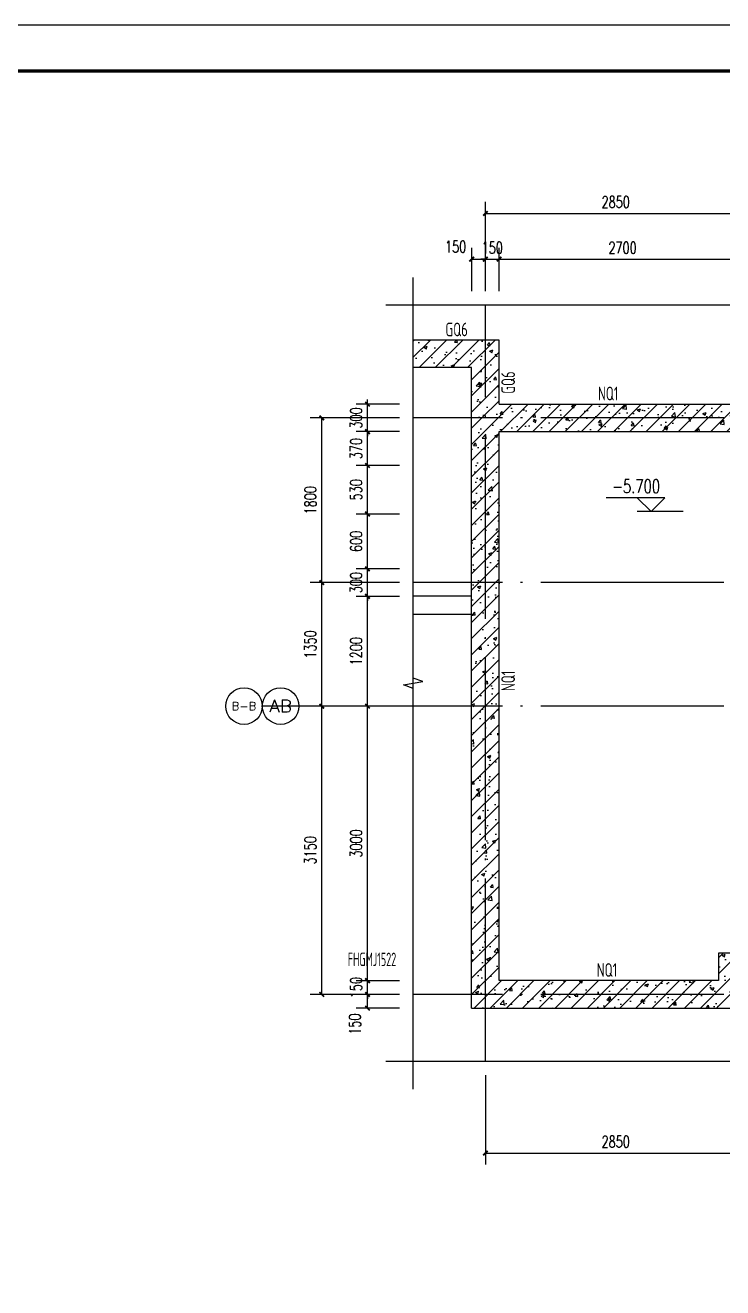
# Model space of a CAD drawing. Extents: x 37906 to 290206, y -18154 to 41246.
# Drawn here: x 97199 to 104825, y 27449 to 41246 of the extents above; entities that cross this region are included whole.
import ezdxf
from ezdxf.enums import TextEntityAlignment as Align

# ---------------------------------------------------------------- set-up
doc = ezdxf.new("R2010")
doc.units = 0
doc.header["$LTSCALE"] = 1000
doc.header["$MEASUREMENT"] = 0
doc.linetypes.add('DOTE', pattern=[2.42, 2, -0.2, 0.02, -0.2])
for name, color, linetype in [('A-COLUMN', 2, 'Continuous'), ('A-WALL', 2, 'Continuous'), ('AXIS', 3, 'Continuous'), ('AXIS_TEXT', 7, 'Continuous'), ('DIM_ELEV', 3, 'Continuous'), ('DIM_SYMB', 3, 'Continuous'), ('DOOR_FIRE_TEXT', 7, 'Continuous'), ('DOTE', 1, 'DOTE'), ('ECA_TK', 7, 'Continuous'), ('PUB_DIM', 3, 'Continuous'), ('PUB_HATCH', 8, 'Continuous'), ('PUB_TEXT', 7, 'Continuous'), ('RF-QT', 30, 'Continuous'), ('TEXT', 7, 'Continuous'), ('tk', 7, 'Continuous')]:
    doc.layers.add(name, color=color, linetype=linetype)
doc.styles.add('_TCH_AXIS', font='COMPLEX', dxfattribs={"bigfont": 'GBCBIG'})
doc.styles.add('_TCH_DIM', font='SIMPLEX', dxfattribs={"bigfont": 'GBCBIG'})
doc.styles.add('_TCH_DIM_T3', font='SIMPLEX', dxfattribs={"width": 0.705882, "bigfont": 'GBCBIG'})
doc.styles.add('_TCH_WINDOW', font='tssdeng.shx', dxfattribs={"width": 0.8, "height": 3.5, "bigfont": 'tssdchn.shx'})
doc.styles.add('COMPLEX', font='COMPLEX.shx', dxfattribs={"width": 0.65})
doc.styles.add('TSSD_Rein', font='tssdeng2.shx', dxfattribs={"width": 0.7, "bigfont": 'tssdchn.shx'})
doc.dimstyles.new('_TCH_ARCH&&50', dxfattribs={"dimtxt": 127.5, "dimasz": 50, "dimexe": 125, "dimexo": 150, "dimgap": 61.25, "dimtad": 1, "dimdec": 0, "dimrnd": 5, "dimzin": 0, "dimdsep": 46, "dimtxsty": '_TCH_DIM_T3', "dimblk": 'ARCHTICK', "dimcen": 0.09, "dimclrt": 7, "dimazin": 2, "dimtfac": 1, "dimtdec": 0, "dimtix": 1, "dimtmove": 2, "dimatfit": 3, "dimfxl": 1, "dimtolj": 1, "dimtzin": 0, "dimarcsym": 0})
pattern_1 = [(45, (-1643243.6, -8243.22), (-88.388348, 88.388348), []), (50, (-1643243.6, -8243.22), (358.63009, -31.376067), [37.5, -412.5]), (355, (-1643243.6, -8243.22), (-69.37567, 376.09607), [30, -330]), (100.4514, (-1643213.7, -8245.84), (289.25469, 344.71977), [31.870095, -350.571056]), (46.1842, (-1643243.6, -8143.22), (533.62052, -82.75951), [56.25, -618.75]), (96.6356, (-1643199.13, -8150.1), (467.33135, 487.05894), [47.80514, -525.8565]), (351.1842, (-1643243.6, -8143.2), (467.33097, 487.0593), [45, -495]), (21, (-1643193.6, -8168.22), (298.453526, -201.309445), [37.5, -412.5]), (326, (-1643193.6, -8168.22), (121.657666, 362.57502), [30, -330]), (71.4514, (-1643168.73, -8185), (420.111314, 161.26525), [31.870095, -350.571056]), (37.5, (-1643243.6, -8243.22), (6.079928, 166.446927), [0, -326, 0, -335, 0, -331.25]), (7.5, (-1643243.6, -8243.22), (131.534769, 197.205856), [0, -191, 0, -318.5, 0, -126.25]), (327.5, (-1643355.1, -8243.22), (266.911218, -11.277436), [0, -125, 0, -390, 0, -517.5]), (317.5, (-1643405.1, -8243.22), (291.593085, 50.05249), [0, -162.5, 0, -259, 0, -367.5])]

# ---------------------------------------------------------------- blocks, each defined once
blk = doc.blocks.new('10B_A1E图框')
at = {"layer": 'ECA_TK'}
blk.add_lwpolyline([(0, 0), (841, 0), (841, 594), (0, 594)], close=True, dxfattribs=at)
at = {"layer": 'ECA_TK', "const_width": 0.8}
blk.add_lwpolyline([(831, 10), (831, 584), (18, 584), (18, 10)], close=True, dxfattribs=at)
blk = doc.blocks.new('_ArchTick')
at = {"color": 0, "linetype": 'ByBlock', "const_width": 0.4}
blk.add_lwpolyline([(-0.5, -0.5), (0.5, 0.5)], dxfattribs=at)
blk = doc.blocks.new('*D1122')
at = {"layer": 'Defpoints', "color": 0}
for p in [(100941, 30655), (101441, 30655), (101441, 30505)]:
    blk.add_point(p, dxfattribs=at)
at = {"layer": 'PUB_DIM', "color": 0, "lineweight": -2}
for p, q in [((101291, 30655), (100816, 30655)), ((100941, 30505), (100941, 30655)), ((101291, 30505), (100816, 30505))]:
    blk.add_line(p, q, dxfattribs=at)
at = {"layer": 'PUB_DIM', "color": 0, "lineweight": -2, "xscale": 50, "yscale": 50, "zscale": 50}
for p, rotation in [((100941, 30655), 90), ((100941, 30505), 270)]:
    blk.add_blockref('_ArchTick', p, dxfattribs=dict(at, rotation=rotation))
at = {"layer": 'PUB_DIM', "color": 7, "insert": (100803, 30330), "char_height": 127.5, "attachment_point": 5, "rotation": 90, "style": '_TCH_DIM_T3'}
blk.add_mtext('\\A1;150', dxfattribs=at)
blk = doc.blocks.new('*D1123')
at = {"layer": 'Defpoints', "color": 0}
for p in [(100941, 30805), (101441, 30805), (101441, 30655)]:
    blk.add_point(p, dxfattribs=at)
at = {"layer": 'PUB_DIM', "color": 0, "lineweight": -2}
for p, q in [((101291, 30805), (100816, 30805)), ((100941, 30805), (100941, 30855)), ((100941, 30655), (100941, 30805)), ((101291, 30655), (100816, 30655)), ((100941, 30655), (100941, 30605))]:
    blk.add_line(p, q, dxfattribs=at)
at = {"layer": 'PUB_DIM', "color": 0, "lineweight": -2, "xscale": 50, "yscale": 50, "zscale": 50}
for p, rotation in [((100941, 30805), 270), ((100941, 30655), 90)]:
    blk.add_blockref('_ArchTick', p, dxfattribs=dict(at, rotation=rotation))
at = {"layer": 'PUB_DIM', "color": 7, "insert": (100816, 30730), "char_height": 127.5, "attachment_point": 5, "rotation": 90, "style": '_TCH_DIM_T3'}
blk.add_mtext('\\A1;150', dxfattribs=at)
blk = doc.blocks.new('*D1124')
at = {"layer": 'Defpoints', "color": 0}
for p in [(100941, 33805), (101441, 33805), (101441, 30805)]:
    blk.add_point(p, dxfattribs=at)
at = {"layer": 'PUB_DIM', "color": 0, "lineweight": -2}
for p, q in [((101291, 33805), (100816, 33805)), ((100941, 30805), (100941, 33805)), ((101291, 30805), (100816, 30805))]:
    blk.add_line(p, q, dxfattribs=at)
at = {"layer": 'PUB_DIM', "color": 0, "lineweight": -2, "xscale": 50, "yscale": 50, "zscale": 50}
for p, rotation in [((100941, 33805), 90), ((100941, 30805), 270)]:
    blk.add_blockref('_ArchTick', p, dxfattribs=dict(at, rotation=rotation))
at = {"layer": 'PUB_DIM', "color": 7, "insert": (100816, 32305), "char_height": 127.5, "attachment_point": 5, "rotation": 90, "style": '_TCH_DIM_T3'}
blk.add_mtext('\\A1;3000', dxfattribs=at)
blk = doc.blocks.new('*D1125')
at = {"layer": 'Defpoints', "color": 0}
for p in [(100941, 35005), (101441, 35005), (101441, 33805)]:
    blk.add_point(p, dxfattribs=at)
at = {"layer": 'PUB_DIM', "color": 0, "lineweight": -2}
for p, q in [((101291, 35005), (100816, 35005)), ((100941, 33805), (100941, 35005)), ((101291, 33805), (100816, 33805))]:
    blk.add_line(p, q, dxfattribs=at)
at = {"layer": 'PUB_DIM', "color": 0, "lineweight": -2, "xscale": 50, "yscale": 50, "zscale": 50}
for p, rotation in [((100941, 35005), 90), ((100941, 33805), 270)]:
    blk.add_blockref('_ArchTick', p, dxfattribs=dict(at, rotation=rotation))
at = {"layer": 'PUB_DIM', "color": 7, "insert": (100816, 34405), "char_height": 127.5, "attachment_point": 5, "rotation": 90, "style": '_TCH_DIM_T3'}
blk.add_mtext('\\A1;1200', dxfattribs=at)
blk = doc.blocks.new('*D1126')
at = {"layer": 'Defpoints', "color": 0}
for p in [(100941, 35305), (101441, 35305), (101441, 35005)]:
    blk.add_point(p, dxfattribs=at)
at = {"layer": 'PUB_DIM', "color": 0, "lineweight": -2}
for p, q in [((100941, 35305), (100941, 35355)), ((101291, 35305), (100816, 35305)), ((100941, 35005), (100941, 35305)), ((101291, 35005), (100816, 35005)), ((100941, 35005), (100941, 34955))]:
    blk.add_line(p, q, dxfattribs=at)
at = {"layer": 'PUB_DIM', "color": 0, "lineweight": -2, "xscale": 50, "yscale": 50, "zscale": 50}
for p, rotation in [((100941, 35305), 270), ((100941, 35005), 90)]:
    blk.add_blockref('_ArchTick', p, dxfattribs=dict(at, rotation=rotation))
at = {"layer": 'PUB_DIM', "color": 7, "insert": (100816, 35155), "char_height": 127.5, "attachment_point": 5, "rotation": 90, "style": '_TCH_DIM_T3'}
blk.add_mtext('\\A1;300', dxfattribs=at)
blk = doc.blocks.new('*D1127')
at = {"layer": 'Defpoints', "color": 0}
for p in [(100941, 35905), (101441, 35905), (101441, 35305)]:
    blk.add_point(p, dxfattribs=at)
at = {"layer": 'PUB_DIM', "color": 0, "lineweight": -2}
for p, q in [((101291, 35905), (100816, 35905)), ((100941, 35305), (100941, 35905)), ((101291, 35305), (100816, 35305))]:
    blk.add_line(p, q, dxfattribs=at)
at = {"layer": 'PUB_DIM', "color": 0, "lineweight": -2, "xscale": 50, "yscale": 50, "zscale": 50}
for p, rotation in [((100941, 35905), 90), ((100941, 35305), 270)]:
    blk.add_blockref('_ArchTick', p, dxfattribs=dict(at, rotation=rotation))
at = {"layer": 'PUB_DIM', "color": 7, "insert": (100816, 35605), "char_height": 127.5, "attachment_point": 5, "rotation": 90, "style": '_TCH_DIM_T3'}
blk.add_mtext('\\A1;600', dxfattribs=at)
blk = doc.blocks.new('*D1128')
at = {"layer": 'Defpoints', "color": 0}
for p in [(100941, 36435), (101441, 36435), (101441, 35905)]:
    blk.add_point(p, dxfattribs=at)
at = {"layer": 'PUB_DIM', "color": 0, "lineweight": -2}
for p, q in [((101291, 36435), (100816, 36435)), ((100941, 35905), (100941, 36435)), ((101291, 35905), (100816, 35905))]:
    blk.add_line(p, q, dxfattribs=at)
at = {"layer": 'PUB_DIM', "color": 0, "lineweight": -2, "xscale": 50, "yscale": 50, "zscale": 50}
for p, rotation in [((100941, 36435), 90), ((100941, 35905), 270)]:
    blk.add_blockref('_ArchTick', p, dxfattribs=dict(at, rotation=rotation))
at = {"layer": 'PUB_DIM', "color": 7, "insert": (100816, 36170), "char_height": 127.5, "attachment_point": 5, "rotation": 90, "style": '_TCH_DIM_T3'}
blk.add_mtext('\\A1;530', dxfattribs=at)
blk = doc.blocks.new('*D1129')
at = {"layer": 'Defpoints', "color": 0}
for p in [(100941, 36805), (101441, 36805), (101441, 36435)]:
    blk.add_point(p, dxfattribs=at)
at = {"layer": 'PUB_DIM', "color": 0, "lineweight": -2}
for p, q in [((101291, 36805), (100816, 36805)), ((100941, 36435), (100941, 36805)), ((101291, 36435), (100816, 36435))]:
    blk.add_line(p, q, dxfattribs=at)
at = {"layer": 'PUB_DIM', "color": 0, "lineweight": -2, "xscale": 50, "yscale": 50, "zscale": 50}
for p, rotation in [((100941, 36805), 90), ((100941, 36435), 270)]:
    blk.add_blockref('_ArchTick', p, dxfattribs=dict(at, rotation=rotation))
at = {"layer": 'PUB_DIM', "color": 7, "insert": (100816, 36620), "char_height": 127.5, "attachment_point": 5, "rotation": 90, "style": '_TCH_DIM_T3'}
blk.add_mtext('\\A1;370', dxfattribs=at)
blk = doc.blocks.new('*D1130')
at = {"layer": 'Defpoints', "color": 0}
for p in [(100941, 37105), (101441, 37105), (101441, 36805)]:
    blk.add_point(p, dxfattribs=at)
at = {"layer": 'PUB_DIM', "color": 0, "lineweight": -2}
for p, q in [((100941, 37105), (100941, 37155)), ((101291, 37105), (100816, 37105)), ((100941, 36805), (100941, 37105)), ((101291, 36805), (100816, 36805)), ((100941, 36805), (100941, 36755))]:
    blk.add_line(p, q, dxfattribs=at)
at = {"layer": 'PUB_DIM', "color": 0, "lineweight": -2, "xscale": 50, "yscale": 50, "zscale": 50}
for p, rotation in [((100941, 37105), 270), ((100941, 36805), 90)]:
    blk.add_blockref('_ArchTick', p, dxfattribs=dict(at, rotation=rotation))
at = {"layer": 'PUB_DIM', "color": 7, "insert": (100816, 36955), "char_height": 127.5, "attachment_point": 5, "rotation": 90, "style": '_TCH_DIM_T3'}
blk.add_mtext('\\A1;300', dxfattribs=at)
blk = doc.blocks.new('*D1131')
at = {"layer": 'Defpoints', "color": 0}
for p in [(102230, 38690), (102080, 38190), (102230, 38190)]:
    blk.add_point(p, dxfattribs=at)
at = {"layer": 'PUB_DIM', "color": 0, "lineweight": -2}
for p, q in [((102080, 38340), (102080, 38815)), ((102230, 38340), (102230, 38815)), ((102080, 38690), (102230, 38690))]:
    blk.add_line(p, q, dxfattribs=at)
at = {"layer": 'PUB_DIM', "color": 0, "lineweight": -2, "xscale": 50, "yscale": 50, "zscale": 50, "rotation": 180}
blk.add_blockref('_ArchTick', (102080, 38690), dxfattribs=at)
at = {"layer": 'PUB_DIM', "color": 0, "lineweight": -2, "xscale": 50, "yscale": 50, "zscale": 50}
blk.add_blockref('_ArchTick', (102230, 38690), dxfattribs=at)
at = {"layer": 'PUB_DIM', "color": 7, "insert": (101905, 38827), "char_height": 127.5, "attachment_point": 5, "style": '_TCH_DIM_T3'}
blk.add_mtext('\\A1;150', dxfattribs=at)
blk = doc.blocks.new('*D1132')
at = {"layer": 'Defpoints', "color": 0}
for p in [(102380, 38690), (102230, 38190), (102380, 38190)]:
    blk.add_point(p, dxfattribs=at)
at = {"layer": 'PUB_DIM', "color": 0, "lineweight": -2}
for p, q in [((102230, 38340), (102230, 38815)), ((102380, 38340), (102380, 38815)), ((102230, 38690), (102180, 38690)), ((102230, 38690), (102380, 38690)), ((102380, 38690), (102430, 38690))]:
    blk.add_line(p, q, dxfattribs=at)
at = {"layer": 'PUB_DIM', "color": 0, "lineweight": -2, "xscale": 50, "yscale": 50, "zscale": 50}
blk.add_blockref('_ArchTick', (102230, 38690), dxfattribs=at)
at = {"layer": 'PUB_DIM', "color": 0, "lineweight": -2, "xscale": 50, "yscale": 50, "zscale": 50, "rotation": 180}
blk.add_blockref('_ArchTick', (102380, 38690), dxfattribs=at)
at = {"layer": 'PUB_DIM', "color": 7, "insert": (102305, 38815), "char_height": 127.5, "attachment_point": 5, "style": '_TCH_DIM_T3'}
blk.add_mtext('\\A1;150', dxfattribs=at)
blk = doc.blocks.new('*D1133')
at = {"layer": 'Defpoints', "color": 0}
for p in [(105080, 38690), (102380, 38190), (105080, 38190)]:
    blk.add_point(p, dxfattribs=at)
at = {"layer": 'PUB_DIM', "color": 0, "lineweight": -2}
for p, q in [((102380, 38340), (102380, 38815)), ((105080, 38340), (105080, 38815)), ((102380, 38690), (105080, 38690))]:
    blk.add_line(p, q, dxfattribs=at)
at = {"layer": 'PUB_DIM', "color": 0, "lineweight": -2, "xscale": 50, "yscale": 50, "zscale": 50, "rotation": 180}
blk.add_blockref('_ArchTick', (102380, 38690), dxfattribs=at)
at = {"layer": 'PUB_DIM', "color": 0, "lineweight": -2, "xscale": 50, "yscale": 50, "zscale": 50}
blk.add_blockref('_ArchTick', (105080, 38690), dxfattribs=at)
at = {"layer": 'PUB_DIM', "color": 7, "insert": (103730, 38815), "char_height": 127.5, "attachment_point": 5, "style": '_TCH_DIM_T3'}
blk.add_mtext('\\A1;2700', dxfattribs=at)
blk = doc.blocks.new('*D1150')
at = {"layer": 'Defpoints', "color": 0}
for p in [(105080, 39190), (102230, 38190), (105080, 38190)]:
    blk.add_point(p, dxfattribs=at)
at = {"layer": 'PUB_DIM', "color": 0, "lineweight": -2}
for p, q in [((102230, 38340), (102230, 39315)), ((102230, 39190), (105080, 39190)), ((105080, 38340), (105080, 39315))]:
    blk.add_line(p, q, dxfattribs=at)
at = {"layer": 'PUB_DIM', "color": 0, "lineweight": -2, "xscale": 50, "yscale": 50, "zscale": 50, "rotation": 180}
blk.add_blockref('_ArchTick', (102230, 39190), dxfattribs=at)
at = {"layer": 'PUB_DIM', "color": 0, "lineweight": -2, "xscale": 50, "yscale": 50, "zscale": 50}
blk.add_blockref('_ArchTick', (105080, 39190), dxfattribs=at)
at = {"layer": 'PUB_DIM', "color": 7, "insert": (103655, 39315), "char_height": 127.5, "attachment_point": 5, "style": '_TCH_DIM_T3'}
blk.add_mtext('\\A1;2850', dxfattribs=at)
blk = doc.blocks.new('*D1159')
at = {"layer": 'Defpoints', "color": 0}
for p in [(102230, 29921), (105080, 29921), (105080, 28921)]:
    blk.add_point(p, dxfattribs=at)
at = {"layer": 'PUB_DIM', "color": 0, "lineweight": -2}
for p, q in [((102230, 29771), (102230, 28796)), ((105080, 29771), (105080, 28796)), ((102230, 28921), (105080, 28921))]:
    blk.add_line(p, q, dxfattribs=at)
at = {"layer": 'PUB_DIM', "color": 0, "lineweight": -2, "xscale": 50, "yscale": 50, "zscale": 50, "rotation": 180}
blk.add_blockref('_ArchTick', (102230, 28921), dxfattribs=at)
at = {"layer": 'PUB_DIM', "color": 0, "lineweight": -2, "xscale": 50, "yscale": 50, "zscale": 50}
blk.add_blockref('_ArchTick', (105080, 28921), dxfattribs=at)
at = {"layer": 'PUB_DIM', "color": 7, "insert": (103655, 29046), "char_height": 127.5, "attachment_point": 5, "style": '_TCH_DIM_T3'}
blk.add_mtext('\\A1;2850', dxfattribs=at)
blk = doc.blocks.new('*D1163')
at = {"layer": 'Defpoints', "color": 0}
for p in [(100441, 33805), (101441, 33805), (101441, 30655)]:
    blk.add_point(p, dxfattribs=at)
at = {"layer": 'PUB_DIM', "color": 0, "lineweight": -2}
for p, q in [((101291, 33805), (100316, 33805)), ((100441, 30655), (100441, 33805)), ((101291, 30655), (100316, 30655))]:
    blk.add_line(p, q, dxfattribs=at)
at = {"layer": 'PUB_DIM', "color": 0, "lineweight": -2, "xscale": 50, "yscale": 50, "zscale": 50}
for p, rotation in [((100441, 33805), 90), ((100441, 30655), 270)]:
    blk.add_blockref('_ArchTick', p, dxfattribs=dict(at, rotation=rotation))
at = {"layer": 'PUB_DIM', "color": 7, "insert": (100316, 32230), "char_height": 127.5, "attachment_point": 5, "rotation": 90, "style": '_TCH_DIM_T3'}
blk.add_mtext('\\A1;3150', dxfattribs=at)
blk = doc.blocks.new('*D1164')
at = {"layer": 'Defpoints', "color": 0}
for p in [(100441, 35155), (101441, 35155), (101441, 33805)]:
    blk.add_point(p, dxfattribs=at)
at = {"layer": 'PUB_DIM', "color": 0, "lineweight": -2}
for p, q in [((101291, 35155), (100316, 35155)), ((100441, 33805), (100441, 35155)), ((101291, 33805), (100316, 33805))]:
    blk.add_line(p, q, dxfattribs=at)
at = {"layer": 'PUB_DIM', "color": 0, "lineweight": -2, "xscale": 50, "yscale": 50, "zscale": 50}
for p, rotation in [((100441, 35155), 90), ((100441, 33805), 270)]:
    blk.add_blockref('_ArchTick', p, dxfattribs=dict(at, rotation=rotation))
at = {"layer": 'PUB_DIM', "color": 7, "insert": (100316, 34480), "char_height": 127.5, "attachment_point": 5, "rotation": 90, "style": '_TCH_DIM_T3'}
blk.add_mtext('\\A1;1350', dxfattribs=at)
blk = doc.blocks.new('*D1165')
at = {"layer": 'Defpoints', "color": 0}
for p in [(100441, 36955), (101441, 36955), (101441, 35155)]:
    blk.add_point(p, dxfattribs=at)
at = {"layer": 'PUB_DIM', "color": 0, "lineweight": -2}
for p, q in [((101291, 36955), (100316, 36955)), ((100441, 35155), (100441, 36955)), ((101291, 35155), (100316, 35155))]:
    blk.add_line(p, q, dxfattribs=at)
at = {"layer": 'PUB_DIM', "color": 0, "lineweight": -2, "xscale": 50, "yscale": 50, "zscale": 50}
for p, rotation in [((100441, 36955), 90), ((100441, 35155), 270)]:
    blk.add_blockref('_ArchTick', p, dxfattribs=dict(at, rotation=rotation))
at = {"layer": 'PUB_DIM', "color": 7, "insert": (100316, 36055), "char_height": 127.5, "attachment_point": 5, "rotation": 90, "style": '_TCH_DIM_T3'}
blk.add_mtext('\\A1;1800', dxfattribs=at)
blk = doc.blocks.new('_AXISO')
blk.add_circle((0, 0), 0.5)
at = {"layer": 'AXIS_TEXT', "style": 'COMPLEX', "width": 1.041667}
blk.add_attdef('A', text='', height=0.56, dxfattribs=at).set_placement((-0.25, -0.28), (0.25, -0.28), align=Align.FIT)

msp = doc.modelspace()

# ---------------------------------------------------------------- hatches: boundary and pattern name
at = {"layer": 'PUB_HATCH'}
h = msp.add_hatch(dxfattribs=at)
h.set_pattern_fill('钢筋混凝土', color=256, scale=50, style=0)
h.set_pattern_definition(pattern_1)
h.paths.add_polyline_path([(101440.9, 37505.4), (102079.6, 37505.4), (102379.6, 37805.4), (101440.9, 37805.4)])
h = msp.add_hatch(dxfattribs=at)
h.set_pattern_fill('钢筋混凝土', color=256, scale=50, style=0)
h.set_pattern_definition(pattern_1)
h.paths.add_polyline_path([(102379.6, 37805.4), (102079.6, 37505.4), (102079.6, 36947.9), (102279.6, 36952.9), (102379.6, 37105.4)])
h = msp.add_hatch(dxfattribs=at)
h.set_pattern_fill('钢筋混凝土', color=256, scale=50, style=0)
h.set_pattern_definition(pattern_1)
h.paths.add_polyline_path([(105079.6, 36805.4), (105079.6, 37105.4), (102379.6, 37105.4), (102279.6, 36952.9), (102379.6, 36805.4)])
h = msp.add_hatch(dxfattribs=at)
h.set_pattern_fill('钢筋混凝土', color=256, scale=50, style=0)
h.set_pattern_definition(pattern_1)
h.paths.add_polyline_path([(102279.6, 36952.9), (102079.6, 36947.9), (102079.6, 34905.4), (102379.6, 34905.4), (102379.6, 36805.4)])
h = msp.add_hatch(dxfattribs=at)
h.set_pattern_fill('钢筋混凝土', color=256, scale=50, style=0)
h.set_pattern_definition(pattern_1)
h.paths.add_polyline_path([(102379.6, 34905.4), (102079.6, 34905.4), (102079.6, 30505.4), (102379.6, 30805.4)])
h = msp.add_hatch(dxfattribs=at)
h.set_pattern_fill('钢筋混凝土', color=256, scale=50, style=0)
h.set_pattern_definition(pattern_1)
h.paths.add_polyline_path([(105379.6, 30505.4), (105379.6, 31105.4), (104779.6, 31105.4), (104779.6, 30505.4)])
h = msp.add_hatch(dxfattribs=at)
h.set_pattern_fill('钢筋混凝土', color=256, scale=50, style=0)
h.set_pattern_definition(pattern_1)
h.paths.add_polyline_path([(104779.6, 30505.4), (104779.6, 30805.4), (102379.6, 30805.4), (102079.6, 30505.4)])

# ---------------------------------------------------------------- linework, layer by layer
msp.add_lwpolyline([(101440.9, 38189.6), (112095.5, 38189.6), (112095.5, 29920.5), (101440.9, 29920.5)], close=True)
at = {"layer": 'A-COLUMN'}
for p, q in [((105379.6, 31105.4), (104779.6, 31105.4)), ((104779.6, 31105.4), (104779.6, 30805.4)), ((104779.6, 30505.4), (105379.6, 30505.4))]:
    msp.add_line(p, q, dxfattribs=at)
at = {"layer": 'A-WALL'}
for p, q in [((102079.6, 35005.4), (101440.9, 35005.4)), ((102079.6, 34805.4), (101440.9, 34805.4)), ((102378.6, 34905.4), (102378.6, 34903.9)), ((102380.6, 34905.4), (102378.6, 34905.4)), ((102380.6, 34905.4), (102380.6, 34903.9))]:
    msp.add_line(p, q, dxfattribs=at)
at = {"layer": 'AXIS'}
for q in [(99790.9, 33805.4), (100190.9, 33805.4)]:
    msp.add_line((101440.9, 33805.4), q, dxfattribs=at)
at = {"layer": 'DIM_ELEV'}
for p, q in [((104191.2, 36082.2), (103550.3, 36082.2)), ((104041.2, 35932.2), (103891.2, 36082.2)), ((104041.2, 35932.2), (104191.2, 36082.2)), ((104391.2, 35932.2), (103891.2, 35932.2))]:
    msp.add_line(p, q, dxfattribs=at)
at = {"layer": 'DIM_SYMB'}
for points in [[(101440.9, 29620.5), (101440.9, 33998.8), (101335.9, 34037), (101545.9, 34074.1), (101440.9, 34111.3), (101440.9, 38489.6)], [(101140.9, 38189.6), (106712, 38189.6), (106750.2, 38294.6), (106787.2, 38084.6), (106824.5, 38189.6), (112395.5, 38189.6)], [(112395.5, 29920.5), (106824.5, 29920.5), (106786.2, 29815.5), (106749.2, 30025.5), (106712, 29920.5), (101140.9, 29920.5)]]:
    msp.add_lwpolyline(points, dxfattribs=at)
at = {"layer": 'DOTE'}
for p, q in [((102229.6, 29920.5), (102229.6, 38189.6)), ((112095.5, 36955.4), (101440.9, 36955.4)), ((112095.5, 35155.4), (101440.9, 35155.4)), ((112095.5, 33805.4), (101440.9, 33805.4)), ((112095.5, 30655.4), (101440.9, 30655.4))]:
    msp.add_line(p, q, dxfattribs=at)
at = {"layer": 'RF-QT'}
for p, q in [((102379.6, 37805.4), (101440.9, 37805.4)), ((102379.6, 37105.4), (102379.6, 37805.4)), ((102079.6, 37505.4), (101440.9, 37505.4)), ((102079.6, 30505.4), (102079.6, 37505.4)), ((102379.6, 37105.4), (112095.5, 37105.4)), ((102379.6, 30805.4), (102379.6, 36805.4)), ((102379.6, 36805.4), (105079.6, 36805.4)), ((104779.6, 30805.4), (102379.6, 30805.4)), ((102079.6, 30505.4), (104779.6, 30505.4))]:
    msp.add_line(p, q, dxfattribs=at)

# ---------------------------------------------------------------- block references
at = {"layer": 'AXIS'}
ref = msp.add_blockref('_AXISO', (99590.9, 33805.4), dxfattribs=dict(at, xscale=400, yscale=400, zscale=400))
ref.add_attrib('A', 'B-B', dxfattribs={"layer": 'AXIS_TEXT', "height": 86.08, "style": '_TCH_AXIS'}).set_placement((99457.7, 33762.3), (99724.1, 33762.3), align=Align.FIT)
ref = msp.add_blockref('_AXISO', (99990.9, 33805.4), dxfattribs=dict(at, xscale=400, yscale=400, zscale=400))
ref.add_attrib('A', 'AB', dxfattribs={"layer": 'AXIS_TEXT', "height": 135.43, "style": '_TCH_AXIS'}).set_placement((99868.4, 33737.7), (100113.4, 33737.7), align=Align.FIT)
at = {"layer": 'tk', "xscale": 50, "yscale": 50, "zscale": 50}
msp.add_blockref('10B_A1E图框', (79956.2, 11546.3), dxfattribs=at)

# ---------------------------------------------------------------- texts
at = {"layer": 'DOOR_FIRE_TEXT', "style": '_TCH_WINDOW', "width": 0.564706}
msp.add_text('FHGMJ1522', height=148.75, dxfattribs=at).set_placement((100725.5, 30963.7))
at = {"layer": 'PUB_TEXT', "style": '_TCH_DIM', "width": 0.705882}
msp.add_text('-5.700', height=148.75, dxfattribs=at).set_placement((103617.8, 36134.7))
at = {"layer": 'TEXT', "color": 4, "ltscale": 100, "style": 'TSSD_Rein', "width": 0.7}
for s, p in [('GQ6', (101793.1, 37846.8)), ('NQ1', (103460.6, 37146.8)), ('NQ1', (103447.1, 30846.8))]:
    msp.add_text(s, height=150, dxfattribs=at).set_placement(p)
for s, p in [('GQ6', (102553.8, 37218.8)), ('NQ1', (102553.8, 33969.5))]:
    msp.add_text(s, height=150, rotation=90, dxfattribs=at).set_placement(p)

# ---------------------------------------------------------------- dimensions: what is measured, and where the dimension line sits
at = {"layer": 'PUB_DIM'}
for p1, p2, distance, picture, middle in [((102229.6, 38189.6), (105079.6, 38189.6), 1000, '*D1150', (103654.6, 39314.6)), ((102229.6, 38189.6), (102379.6, 38189.6), 500, '*D1132', (102304.6, 38814.6)), ((102379.6, 38189.6), (105079.6, 38189.6), 500, '*D1133', (103729.6, 38814.6)), ((101440.9, 36805.4), (101440.9, 37105.4), 500, '*D1130', (100815.9, 36955.4)), ((101440.9, 35155.4), (101440.9, 36955.4), 1000, '*D1165', (100315.9, 36055.4)), ((101440.9, 36435.4), (101440.9, 36805.4), 500, '*D1129', (100815.9, 36620.4)), ((101440.9, 35905.4), (101440.9, 36435.4), 500, '*D1128', (100815.9, 36170.4)), ((101440.9, 35305.4), (101440.9, 35905.4), 500, '*D1127', (100815.9, 35605.4)), ((101440.9, 35005.4), (101440.9, 35305.4), 500, '*D1126', (100815.9, 35155.4)), ((101440.9, 33805.4), (101440.9, 35155.4), 1000, '*D1164', (100315.9, 34480.4)), ((101440.9, 33805.4), (101440.9, 35005.4), 500, '*D1125', (100815.9, 34405.4)), ((101440.9, 30655.4), (101440.9, 33805.4), 1000, '*D1163', (100315.9, 32230.4)), ((101440.9, 30805.4), (101440.9, 33805.4), 500, '*D1124', (100815.9, 32305.4)), ((101440.9, 30655.4), (101440.9, 30805.4), 500, '*D1123', (100815.9, 30730.4)), ((102229.6, 29920.5), (105079.6, 29920.5), -1000, '*D1159', (103654.6, 29045.5))]:
    dim = msp.add_aligned_dim(p1=p1, p2=p2, distance=distance, dimstyle='_TCH_ARCH&&50', dxfattribs=at)
    dim.commit()
    dim.dimension.update_dxf_attribs({"geometry": picture, "text_midpoint": middle})
for base, p1, p2, angle, picture, middle in [((102229.6, 38689.6), (102079.6, 38189.6), (102229.6, 38189.6), 0, '*D1131', (101904.6, 38827.1)), ((100940.9, 30655.4), (101440.9, 30505.4), (101440.9, 30655.4), 90, '*D1122', (100803.4, 30330.4))]:
    dim = msp.add_linear_dim(base=base, p1=p1, p2=p2, angle=angle, dimstyle='_TCH_ARCH&&50', dxfattribs=at)
    dim.commit()
    dim.dimension.update_dxf_attribs({"geometry": picture, "text_midpoint": middle, "dimtype": 161})

doc.saveas('drawing.dxf')
